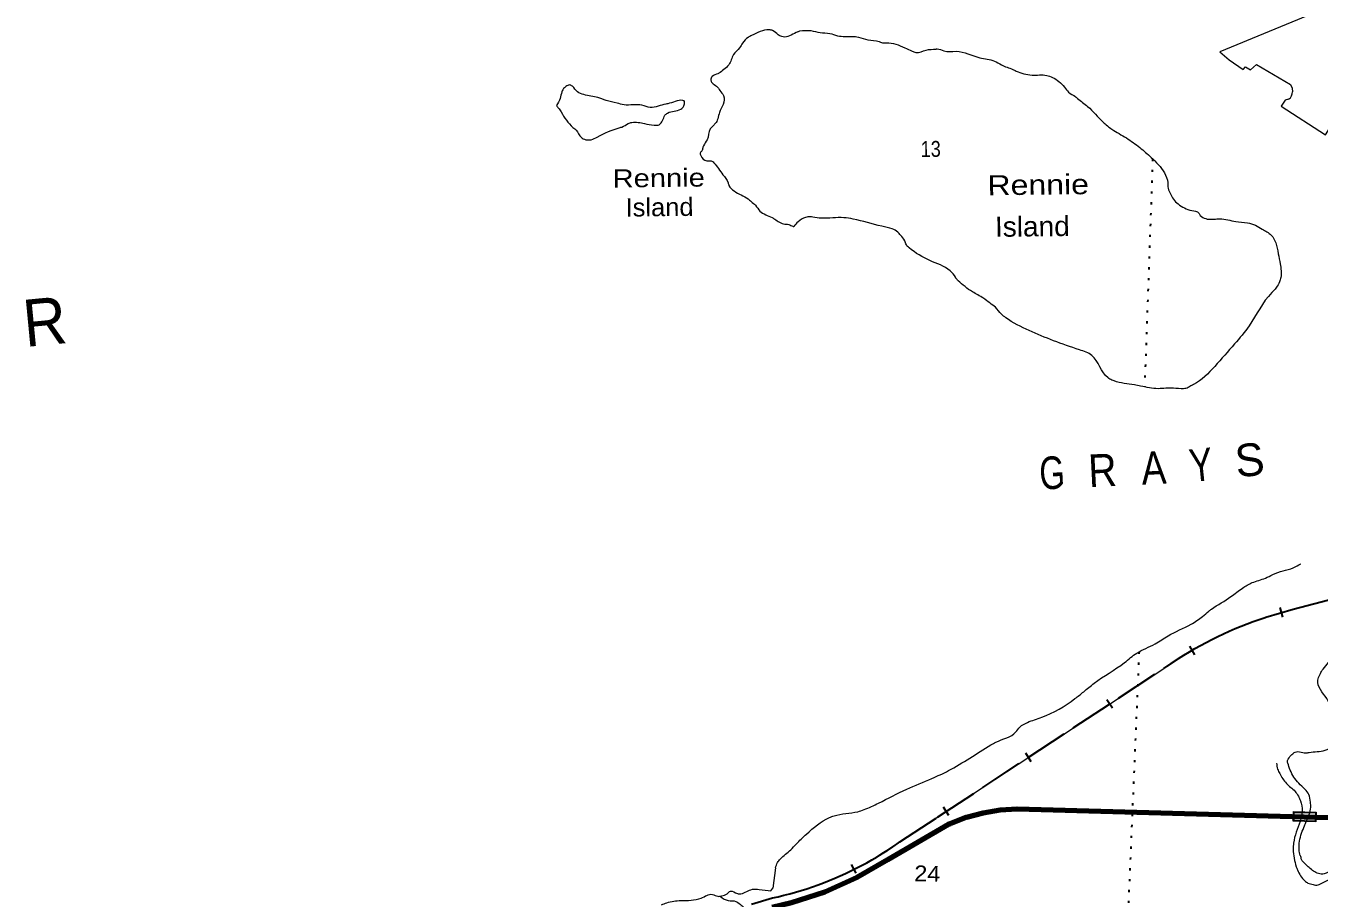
# Model space of a CAD drawing. Header units: feet. Extents: x -757852 to -501257, y -360805 to -170898.
# Drawn here: x -729452 to -715126, y -193615 to -183957 of the extents above; entities that cross this region are included whole.
import ezdxf

# ---------------------------------------------------------------- set-up
doc = ezdxf.new("R2010")
doc.units = ezdxf.units.FT
doc.header["$LTSCALE"] = 80
doc.linetypes.add('DOTTED', pattern=[1.5, 0.3, -1.2])
doc.linetypes.add('LONG_DASHED', pattern=[7.5, 6, -1.5])
for name, color, linetype, lineweight in [('23', 7, 'Continuous', 70), ('34', 7, 'Continuous', 13), ('39', 7, 'Continuous', 13), ('41', 7, 'Continuous', 13), ('59', 7, 'Continuous', 13), ('6', 7, 'DOTTED', 25), ('63', 7, 'Continuous', 25), ('7', 7, 'DOTTED', 13)]:
    doc.layers.add(name, color=color, linetype=linetype, lineweight=lineweight)
doc.layers.add('42', color=7, linetype='Continuous')

msp = doc.modelspace()

# ---------------------------------------------------------------- linework, layer by layer
at = {"layer": '23'}
msp.add_lwpolyline([(-721185.01, -193716.75), (-720971.06, -193665.58), (-720599.63, -193543.94), (-720242.95, -193384.14), (-719904.93, -193187.93), (-719229.95, -192797.52), (-719208.37, -192787.66), (-719031.14, -192718.95), (-718847.7, -192669.14), (-718660.06, -192638.79), (-718470.27, -192628.21), (-715157.02, -192718.63), (-714167.89, -192745.64)], dxfattribs=at)
at = {"layer": '34'}
for points in [[(-715714.63, -190505.55), (-715413.56, -190415.11), (-708123.24, -188507.21), (-708109.48, -188503.11)], [(-719769.53, -192992.77), (-719352.82, -192720.24), (-716682.9, -190964.55)]]:
    msp.add_lwpolyline(points, dxfattribs=at)
for centre, radius, start, end in [((-714467.17, -194387.83), 4077.78, 107.81333, 122.91313), ((-721965.65, -189917.39), 3779.01, 281.95601, 305.53061)]:
    msp.add_arc(centre, radius, start, end, dxfattribs=at)
at = {"layer": '39'}
for p, q in [((-720899.06, -184021.94), (-720878.63, -184012.87)), ((-721146.21, -193280.09), (-721178.43, -193503.71)), ((-721199.17, -193535.64), (-721178.43, -193503.71))]:
    msp.add_line(p, q, dxfattribs=at)
for points in [[(-715028.71, -183805.02), (-715070.49, -183766.53), (-716224.68, -184244.7), (-716122.88, -184332.18)], [(-716122.88, -184332.18), (-715967.35, -184438.33), (-715940.48, -184409.69), (-715885.68, -184445.35), (-715820.29, -184383.59), (-715444.18, -184607.04), (-715424.98, -184647.11), (-715421.97, -184685.97)], [(-715463.29, -184768.73), (-715500.56, -184780.18), (-715546.35, -184845.51), (-715053.91, -185161.78), (-714991.26, -185064.65)]]:
    msp.add_lwpolyline(points, dxfattribs=at)
msp.add_arc((-715510.51, -184693.45), 88.87, 302.0983, 4.82684, dxfattribs=at)
for points in [[(-720899.06, -184021.94), (-720974.79, -184059.26), (-721045.89, -184080.65), (-721077.82, -184075.37), (-721117.23, -184055.7), (-721179.7, -184008.93), (-721217.56, -184001.41), (-721412.75, -184064.27), (-721451.69, -184084.89), (-721512.3, -184146.97), (-721546.47, -184200.02), (-721611.55, -184274.01), (-721666.14, -184388.71), (-721720.35, -184440.97), (-721776.11, -184481.09), (-721786.37, -184486.73), (-721849.75, -184516.48), (-721863.4, -184558.25), (-721850.44, -184586.95), (-721799.7, -184625.2), (-721763.38, -184672.95), (-721723.35, -184728.9), (-721729.13, -184827.38), (-721768.61, -184914.46), (-721787.43, -184986.24), (-721815.57, -185039.52), (-721842.71, -185066.66), (-721870.01, -185097.82), (-721904.7, -185217.32), (-721945.42, -185284.21), (-721954.75, -185318.08), (-721959.45, -185336.04), (-721978.43, -185359.46), (-721975.72, -185393.8), (-721907.62, -185450.86), (-721845.62, -185457.32), (-721830.12, -185472.03), (-721730.78, -185604.84), (-721673.95, -185693.67), (-721663.07, -185724.32), (-721607.16, -185784.92), (-721451.92, -185873.59), (-721416.9, -185903.17), (-721370.24, -185943.27), (-721320.5, -186007.66), (-721184.69, -186079.46), (-721168.96, -186088.13), (-721060.83, -186148.76), (-720998.91, -186157.23), (-720955.79, -186176.52), (-720946.6, -186179.24)], [(-720878.63, -184012.87), (-720756.85, -184009.88), (-720654.9, -184030.52), (-720546.69, -184041.25), (-720460.9, -184065.52), (-720292.37, -184073.71), (-720230.27, -184081.29), (-720124.57, -184112.09), (-719998.48, -184131.32), (-719948.64, -184146.64), (-719920.47, -184145.32), (-719716.88, -184198.69), (-719635.46, -184236.94), (-719591.64, -184252.13), (-719478.47, -184224.72), (-719369.72, -184213.3), (-719355.62, -184211.64), (-719283.83, -184233.55), (-719147.37, -184238.94), (-718885.94, -184309.84), (-718722.12, -184346.1), (-718644.8, -184388.3), (-718519.5, -184439.73), (-718481.75, -184456.77), (-718306.07, -184501.39), (-718143.46, -184505.4), (-718079.7, -184527.12), (-717947.75, -184635.11), (-717900.91, -184690.64), (-717825.79, -184740.83), (-717802.15, -184759.54), (-717689.84, -184848.91), (-717519.31, -185022.29), (-717420.81, -185101.26), (-717260.46, -185197.85), (-717112.4, -185304.23), (-716986.53, -185414.08), (-716840.04, -185584.85), (-716802.5, -185692.51), (-716798.01, -185755.05), (-716771.38, -185816.12), (-716740.69, -185875.29), (-716687.76, -185928.96), (-716536.86, -186001.16), (-716459.2, -186029.26), (-716441.78, -186055.87), (-716382.39, -186091.58), (-716346.4, -186098.51), (-716304.14, -186095.53), (-716290.09, -186095.87), (-716225.75, -186093.43), (-716049.73, -186123.97), (-715919.52, -186139.27), (-715829.72, -186163.64), (-715756.49, -186207.75), (-715655.68, -186274.68), (-715605.49, -186358.49), (-715578.34, -186479.99), (-715557.01, -186593.3), (-715550.62, -186742.49), (-715565.9, -186792.45), (-715599.51, -186852.04), (-715614.05, -186871.82), (-715651.17, -186911.18), (-715901.19, -187277.57), (-716062.8, -187478.99), (-716281.81, -187727.32), (-716517.76, -187928.91), (-716558.45, -187950.05), (-716577.53, -187961.57), (-716627.23, -187975.72), (-716740.65, -187967.91), (-716908.29, -187974.32), (-717103.53, -187944.76), (-717171.67, -187931.91), (-717396.62, -187889.07), (-717444.31, -187867.75), (-717464.09, -187855.17), (-717642.18, -187606.24), (-717778.86, -187544.3), (-718068.7, -187443.5), (-718339.12, -187330.09), (-718596.8, -187188.79), (-718644.05, -187149.36), (-718712.49, -187073.16), (-718773.59, -187025.32), (-718844.64, -186973.23), (-718967.43, -186901.72), (-719123.12, -186779.06), (-719148.54, -186750.23), (-719154.3, -186740.02), (-719214.82, -186668.04), (-719437.06, -186555.81), (-719666.64, -186415.21), (-719697.97, -186382.22), (-719716.96, -186337.44), (-719761.61, -186273.91)], [(-723575.05, -184837.51), (-723533.85, -184760.71), (-723515.05, -184688.93), (-723487.13, -184641.67), (-723450.04, -184616.94), (-723431.76, -184611.61), (-723398.13, -184625.02), (-723342.3, -184687.64), (-723271.2, -184718.62), (-723115.8, -184750.9), (-723024.64, -184782.66), (-722903.25, -184811.59), (-722825.67, -184830.75), (-722627.09, -184836.51), (-722535.63, -184860.24), (-722361.5, -184822.74), (-722341.3, -184819.5), (-722173.25, -184783.79), (-722161.38, -184788.29), (-722159.07, -184832.69), (-722176.33, -184864.24), (-722197.01, -184879.55), (-722343.22, -184922.17), (-722372.29, -184947.21), (-722398.58, -185004.59), (-722436.53, -185051.45), (-722492.98, -185057.3), (-722598.7, -185039.06), (-722738.75, -185025.51), (-722779.39, -185038.02), (-722851.18, -185077.51), (-722869.47, -185082.83), (-723122.48, -185187.74), (-723189.88, -185217.33), (-723248.11, -185217.06), (-723301.32, -185190.81), (-723354.53, -185112.18), (-723391.48, -185080.52), (-723523.52, -184910.17), (-723551.98, -184866.75), (-723575.05, -184837.51)], [(-719761.61, -186273.91), (-719792.94, -186240.91), (-719854.35, -186205.16), (-719970.15, -186176.12), (-720287.58, -186095.78), (-720389.66, -186081.18), (-720638.9, -186087.1), (-720735.02, -186074.66), (-720761.02, -186069.99), (-720815.47, -186078.71), (-720896.96, -186125.04), (-720946.6, -186179.24)], [(-721146.21, -193280.09), (-721126.72, -193222.17), (-721095.63, -193182.66), (-720976.58, -193078.87), (-720918.85, -193017.87), (-720803.63, -192905.92), (-720550.07, -192722.89), (-720499.39, -192704), (-720237.14, -192658.12), (-720166.29, -192635.7), (-720005.82, -192563.14), (-719694.74, -192409.72), (-719414.6, -192289.77), (-719231.72, -192203.67), (-718762.76, -191919.22), (-718705.75, -191888.41), (-718484.04, -191775.07), (-718440.55, -191721.78), (-718356.91, -191669.48), (-718196.84, -191613.01), (-717830.22, -191406.59), (-717733.95, -191330.44), (-717619.16, -191236.61), (-717282.11, -191007.31), (-717144.95, -190901.95), (-716941.58, -190800.25), (-716798.8, -190711.14), (-716544.55, -190582.5), (-716417.92, -190497.02), (-716346.13, -190436.37), (-716317.48, -190414.92), (-716103.19, -190277.23), (-715974.31, -190181.74), (-715866.38, -190121.98), (-715720.51, -190071.22), (-715639.22, -190032.95), (-715525.67, -189989.44), (-715412.4, -189958.01), (-715328.96, -189913.75), (-715327.84, -189913.08)], [(-715269.82, -192767.84), (-715218.2, -192608.96), (-715220.89, -192554.53), (-715240.85, -192467.44), (-715279.66, -192412.11), (-715352.27, -192341.84), (-715445.18, -192198.58), (-715473.37, -192119.35), (-715477.04, -192105.16), (-715468.27, -192075.17), (-715426.84, -192023.83), (-715392.07, -191998.51), (-715255.66, -192005.92), (-715237.49, -192002.34), (-715058.14, -191978.58), (-714976.71, -191934.27), (-714917.11, -191879.36), (-714865.43, -191820.23), (-714856.37, -191778.16), (-714882.73, -191689.14), (-714913.02, -191614.68), (-714943.79, -191574.61), (-715042.08, -191405.04), (-715139.58, -191203.26), (-715117.98, -191141.37), (-715111.61, -191127.43), (-715082.37, -191081.83), (-714944.52, -190948.3), (-714918.08, -190934.86), (-714846.28, -190874.21), (-714757.55, -190777.72), (-714742.81, -190749.89), (-714726.98, -190677.79), (-714734.07, -190639.34), (-714800.64, -190486.66), (-714824.57, -190397.46), (-714829.55, -190355.05)], [(-715597.93, -192120.29), (-715585.51, -192187.06), (-715562.59, -192235.95), (-715488.93, -192344.51), (-715392.68, -192433.48), (-715355.77, -192484.74), (-715332.96, -192537.66), (-715313.64, -192650.92), (-715333.99, -192765.36)], [(-715333.99, -192765.36), (-715408.68, -193005.01), (-715412.41, -193075.4), (-715378.96, -193267.53), (-715365.74, -193302.09), (-715282.38, -193424.99), (-715250.8, -193447.92), (-715192.98, -193465.46), (-715165.02, -193472.19), (-715110.42, -193457.43), (-714943.35, -193360.87), (-714816.46, -193265.34), (-714742.72, -193206.74), (-714672.15, -193113.84), (-714614.85, -193070.96), (-714600.6, -193063.25), (-714558.15, -193052.22), (-714476.39, -193076.39), (-714429.34, -193123.87), (-714415.87, -193148.37), (-714399.24, -193207.18), (-714394.47, -193340.21), (-714403.88, -193396.36), (-714438.41, -193494.19), (-714491.97, -193712.36), (-714512.89, -193828.65), (-714514.72, -193903.11), (-714497.62, -193861.25), (-714475.87, -193793.31), (-714377.28, -193622.57), (-714368.8, -193604.66), (-714327.21, -193464.72), (-714306.62, -193279.95), (-714307.1, -193217.52), (-714364.99, -193038.87), (-714380.56, -193018.35), (-714433.82, -192978.77), (-714517.89, -192966.62), (-714609.07, -192998.6), (-714918.8, -193260.79), (-714982.11, -193303.53), (-715069.52, -193345.67), (-715101.74, -193348.9), (-715161.62, -193333.32), (-715258.16, -193256.42), (-715323.1, -193178.98), (-715330.21, -193154.01), (-715335.72, -193142.4), (-715347.77, -193079.08), (-715320.34, -192895.19), (-715287.26, -192813.23), (-715269.82, -192767.84)], [(-722410, -193689.87), (-722350.7, -193665.75), (-722197.17, -193641.56), (-721971.23, -193614.15), (-721847.23, -193574.7), (-721785.77, -193595.24), (-721743.43, -193590.85), (-721684.28, -193566.98), (-721647.04, -193538.23), (-721569.78, -193565.43), (-721531.68, -193566.92), (-721403.29, -193517.57), (-721327.02, -193518.54), (-721199.17, -193535.64)], [(-721758.29, -193597.71), (-721671.1, -193642.03), (-721587.12, -193651.36), (-721563.52, -193664.37), (-721516.79, -193702.45), (-721387.1, -193836.97)]]:
    msp.add_spline(points, degree=3, dxfattribs=at)
at = {"layer": '59'}
for points in [[(-715408.71, -192657.53), (-715157.69, -192664.32), (-715160.55, -192769.73), (-715411.57, -192762.95)], [(-715400.93, -192665.74), (-715165.9, -192672.09), (-715168.32, -192761.51), (-715403.35, -192755.17)]]:
    msp.add_lwpolyline(points, close=True, dxfattribs=at)
at = {"layer": '6'}
for p, q in [((-716970.06, -185429.7), (-717059.21, -187952.81)), ((-717120.43, -190887.02), (-717291.78, -194935.51))]:
    msp.add_line(p, q, dxfattribs=at)
at = {"layer": '63'}
for p, q in [((-715526.22, -190505.06), (-715558.18, -190398.66)), ((-716502.6, -190919.8), (-716558.62, -190823.86)), ((-717415.58, -191510.66), (-717476.62, -191417.84)), ((-718313.94, -192104.54), (-718374.98, -192011.71)), ((-719226.58, -192701.54), (-719287.62, -192608.72)), ((-720254.18, -193339.66), (-720307.24, -193242.06))]:
    msp.add_line(p, q, dxfattribs=at)
at = {"layer": '63', "linetype": 'LONG_DASHED'}
for points in [[(-721181.73, -193613.07), (-721118.42, -193599.28), (-721054.51, -193583.83), (-720990.83, -193567.25), (-720926.93, -193549.85), (-720863.73, -193531.07), (-720801.11, -193511.23), (-720738.29, -193490.6), (-720676.15, -193468.57), (-720614.62, -193445.49), (-720552.95, -193421.23), (-720492.25, -193396.03), (-720431.71, -193370.07), (-720371.49, -193342.65), (-720312.24, -193314.27), (-720253.22, -193284.78), (-720194.73, -193254.64), (-720136.56, -193223.01), (-720079.27, -193190.8), (-720022.3, -193157.11), (-719966.24, -193122.83), (-719910.39, -193087.46), (-719855.52, -193051.13), (-719801.26, -193013.77), (-719770.15, -192991.87), (-719353.43, -192719.33), (-716683.5, -190963.64), (-716623.36, -190925.18), (-716562.67, -190888.33), (-716501.3, -190852.52), (-716439.17, -190817.15), (-716376.48, -190783.38), (-716313.47, -190750.86), (-716249.68, -190718.8), (-716185.35, -190688.33), (-716120.68, -190659.1), (-716055.01, -190630.7), (-715989.37, -190603.75), (-715923.28, -190577.5), (-715856.3, -190552.61), (-715789.34, -190529.19), (-715721.73, -190506.81), (-715714.97, -190504.5), (-715413.86, -190414.05), (-708123.55, -188506.15)], [(-722564.34, -194029.66), (-721181.74, -193613.07)]]:
    msp.add_lwpolyline(points, dxfattribs=at)

# ---------------------------------------------------------------- texts
at = {"layer": '41'}
for s, height, rotation, width, p in [('R', 520.7, 5.501, 0.95, (-729456.21, -187513.1)), ('A', 361.6, 2.81, 0.85, (-717086.16, -189037.15)), ('Y', 361.6, 5.811, 0.8, (-716544.07, -189009.21)), ('G', 361.6, 2.81, 0.75, (-718216.07, -189092.64)), ('R', 361.6, 2.811, 0.9, (-717673.87, -189066.01))]:
    msp.add_text(s, height=height, rotation=rotation, dxfattribs=dict(at, width=width)).set_placement(p)
msp.add_text('S', height=361.6, rotation=5.811, dxfattribs=at).set_placement((-716037.99, -188957.69))
at = {"layer": '42'}
for s, height, rotation, width, p in [('Rennie', 200.9, 0.64, 1.2, (-722951, -185747.32)), ('Rennie', 221, 0.638, 1.2, (-718798.41, -185832.81)), ('Island', 200.9, 0.64, 1.05, (-722807.58, -186068.79)), ('Island', 221, 0.638, 1.05, (-718715.37, -186292.79))]:
    msp.add_text(s, height=height, rotation=rotation, dxfattribs=dict(at, width=width)).set_placement(p)
at = {"layer": '6', "width": 0.85}
msp.add_text('13', height=175.8, rotation=0.638, dxfattribs=at).set_placement((-719538.44, -185409.13))
at = {"layer": '7', "width": 1.1}
msp.add_text('24', height=175.8, rotation=358.585, dxfattribs=at).set_placement((-719612.31, -193427.96))

doc.saveas('drawing.dxf')
